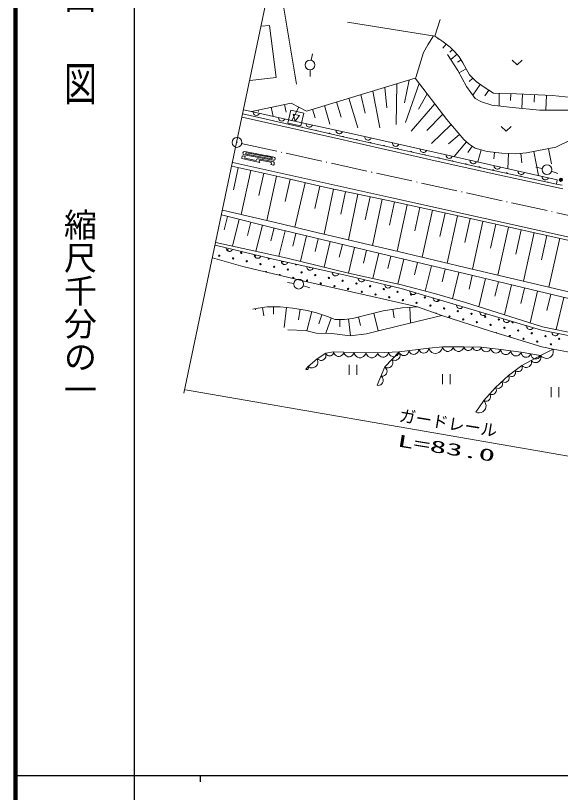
# Model space of a CAD drawing. Units: millimetres, scale not verified. Extents: x 34864 to 674864, y -75440 to 284560.
# Drawn here: x 34864 to 117528, y 106969 to 224782 of the extents above; entities that cross this region are included whole.
import ezdxf
from ezdxf.enums import TextEntityAlignment as Align

# ---------------------------------------------------------------- set-up
doc = ezdxf.new("R2010")
doc.units = ezdxf.units.MM
doc.header["$LTSCALE"] = 1000
doc.linetypes.add('USER4', pattern=[7.000001, 5.508197, -0.688525, 0.114754, -0.688525])
for name, color, linetype, lineweight in [('M-TTL', 2, 'Continuous', 140), ('M-TTL-BAND', 7, 'Continuous', 25), ('S-BGD', 1, 'Continuous', 13), ('S-BGD-HTXT', 6, 'Continuous', 13), ('S-BMK', 3, 'USER4', 13)]:
    doc.layers.add(name, color=color, linetype=linetype, lineweight=lineweight)
doc.styles.add('@ＭＳ ゴシック', font='')
doc.styles.add('ＭＳ ゴシック', font='')
doc.styles.get('@ＭＳ ゴシック').set_extended_font_data('@MS Gothic')
doc.styles.get('ＭＳ ゴシック').set_extended_font_data('MS Gothic')

# ---------------------------------------------------------------- blocks, each defined once
blk = doc.blocks.new('BUHIN2')
at = {"layer": 'S-BGD'}
blk.add_circle((0, 0), 746, dxfattribs=at)
blk = doc.blocks.new('BUHIN3')
at = {"layer": 'S-BGD'}
blk.add_lwpolyline([(-750, 356), (0, -352), (750, 356)], dxfattribs=at)
blk = doc.blocks.new('BUHIN5')
at = {"layer": 'S-BGD'}
for p, q in [((-578, 750), (-578, -750)), ((574, -750), (574, 750))]:
    blk.add_line(p, q, dxfattribs=at)
blk = doc.blocks.new('BUHIN6')
at = {"layer": 'S-BGD'}
for centre, radius in [((0, 0), 250), ((0, 0), 219), ((0, 0), 188), ((0, 0), 156), ((0, 0), 125), ((0, 0), 93.8), ((0, -1), 62.5), ((0, 0), 31.2)]:
    blk.add_circle(centre, radius, dxfattribs=at)
blk = doc.blocks.new('BUHIN7')
at = {"layer": 'S-BGD'}
blk.add_lwpolyline([(488, -109), (424, -213), (344, -295), (227, -381), (107, -416), (-15, -424), (-167, -391), (-274, -331), (-368, -248), (-439, -120), (-476, -11), (-488, 109)], dxfattribs=at)
blk = doc.blocks.new('BUHIN8')
at = {"layer": 'S-BGD'}
blk.add_lwpolyline([(488, -108), (424, -212), (345, -294), (228, -381), (108, -416), (-14, -424), (-166, -391), (-273, -331), (-367, -249), (-439, -121), (-476, -13), (-488, 108)], dxfattribs=at)
blk = doc.blocks.new('BUHIN9')
at = {"layer": 'S-BGD'}
blk.add_lwpolyline([(488, -109), (424, -212), (344, -295), (227, -381), (107, -416), (-15, -424), (-167, -391), (-274, -331), (-368, -248), (-439, -120), (-476, -11), (-488, 109)], dxfattribs=at)
blk = doc.blocks.new('BUHIN10')
at = {"layer": 'S-BGD'}
blk.add_lwpolyline([(488, -110), (424, -213), (344, -295), (227, -381), (106, -416), (-16, -424), (-167, -390), (-274, -330), (-368, -248), (-439, -119), (-476, -11), (-488, 110)], dxfattribs=at)
blk = doc.blocks.new('BUHIN61')
at = {"layer": 'S-BGD'}
blk.add_lwpolyline([(486, -118), (420, -221), (338, -301), (220, -386), (99, -418), (-24, -424), (-174, -387), (-280, -325), (-373, -241), (-441, -111), (-477, -2), (-486, 118)], dxfattribs=at)
blk = doc.blocks.new('BUHIN62')
at = {"layer": 'S-BGD'}
blk.add_lwpolyline([(488, -108), (424, -212), (345, -294), (228, -381), (108, -416), (-15, -424), (-166, -391), (-273, -331), (-368, -249), (-439, -120), (-476, -12), (-488, 108)], dxfattribs=at)
blk = doc.blocks.new('BUHIN63')
at = {"layer": 'S-BGD'}
blk.add_lwpolyline([(487, -114), (422, -217), (341, -298), (223, -384), (103, -417), (-20, -424), (-171, -389), (-277, -328), (-370, -245), (-440, -115), (-477, -7), (-487, 114)], dxfattribs=at)
blk = doc.blocks.new('BUHIN64')
at = {"layer": 'S-BGD'}
blk.add_lwpolyline([(479, -143), (408, -242), (323, -318), (200, -396), (77, -422), (-45, -422), (-194, -378), (-296, -311), (-384, -222), (-446, -89), (-476, 22), (-479, 143)], dxfattribs=at)
blk = doc.blocks.new('BUHIN65')
at = {"layer": 'S-BGD'}
blk.add_lwpolyline([(490, -99), (428, -204), (350, -288), (235, -377), (115, -414), (-7, -425), (-159, -394), (-267, -336), (-363, -255), (-437, -128), (-476, -21), (-490, 99)], dxfattribs=at)
blk = doc.blocks.new('BUHIN132')
at = {"layer": 'S-BGD'}
blk.add_lwpolyline([(-710, -376), (-570, -511), (-412, -605), (-191, -688), (11, -690), (206, -655), (426, -538), (565, -397), (676, -229), (732, 1), (740, 183), (710, 376)], dxfattribs=at)
blk = doc.blocks.new('BUHIN133')
at = {"layer": 'S-BGD'}
blk.add_lwpolyline([(-509, -375), (-384, -464), (-250, -518), (-69, -557), (88, -535), (236, -485), (394, -369), (485, -243), (552, -100), (569, 85), (554, 228), (509, 375)], dxfattribs=at)
blk = doc.blocks.new('BUHIN134')
at = {"layer": 'S-BGD'}
blk.add_lwpolyline([(-496, -458), (-354, -537), (-205, -579), (-8, -599), (156, -558), (307, -488), (461, -346), (544, -201), (598, -41), (594, 157), (562, 307), (496, 458)], dxfattribs=at)
blk = doc.blocks.new('BUHIN135')
at = {"layer": 'S-BGD'}
blk.add_lwpolyline([(-438, -496), (-291, -560), (-142, -586), (53, -585), (209, -529), (349, -445), (485, -291), (550, -142), (587, 20), (564, 213), (517, 356), (438, 496)], dxfattribs=at)
blk = doc.blocks.new('BUHIN137')
at = {"layer": 'S-BGD'}
blk.add_lwpolyline([(-738, 124), (-711, -55), (-647, -214), (-531, -400), (-383, -516), (-219, -601), (10, -639), (193, -613), (370, -552), (541, -414), (651, -284), (738, -124)], dxfattribs=at)
blk = doc.blocks.new('BUHIN138')
at = {"layer": 'S-BGD'}
blk.add_lwpolyline([(-774, 107), (-741, -79), (-669, -243), (-541, -434), (-384, -550), (-210, -634), (30, -667), (220, -634), (403, -565), (578, -415), (687, -277), (774, -107)], dxfattribs=at)
blk = doc.blocks.new('BUHIN139')
at = {"layer": 'S-BGD'}
blk.add_lwpolyline([(-740, 92), (-706, -85), (-635, -240), (-511, -421), (-359, -530), (-192, -607), (37, -636), (218, -602), (392, -534), (556, -389), (659, -255), (740, -92)], dxfattribs=at)
blk = doc.blocks.new('BUHIN140')
at = {"layer": 'S-BGD'}
blk.add_lwpolyline([(-657, 7), (-609, -145), (-532, -273), (-405, -419), (-261, -500), (-108, -550), (96, -553), (251, -505), (396, -428), (526, -285), (602, -157), (657, -7)], dxfattribs=at)
blk = doc.blocks.new('BUHIN141')
at = {"layer": 'S-BGD'}
blk.add_lwpolyline([(-813, 0), (-752, -187), (-654, -345), (-496, -524), (-317, -622), (-126, -683), (126, -683), (317, -622), (496, -524), (654, -345), (748, -187), (813, 0)], dxfattribs=at)
blk = doc.blocks.new('BUHIN143')
at = {"layer": 'S-BGD'}
blk.add_lwpolyline([(-750, -94), (-672, -259), (-563, -394), (-397, -541), (-220, -610), (-37, -644), (195, -615), (364, -537), (518, -426), (643, -243), (711, -86), (750, 94)], dxfattribs=at)
blk = doc.blocks.new('BUHIN144')
at = {"layer": 'S-BGD'}
blk.add_lwpolyline([(-545, -569), (-373, -652), (-197, -690), (35, -699), (223, -639), (394, -546), (563, -370), (648, -195), (700, -4), (681, 227), (633, 399), (545, 569)], dxfattribs=at)
blk = doc.blocks.new('BUHIN145')
at = {"layer": 'S-BGD'}
blk.add_lwpolyline([(-284, -693), (-104, -707), (66, -679), (274, -606), (419, -488), (538, -346), (627, -131), (641, 53), (621, 239), (524, 437), (421, 572), (284, 693)], dxfattribs=at)
blk = doc.blocks.new('BUHIN146')
at = {"layer": 'S-BGD'}
blk.add_lwpolyline([(-805, -31), (-738, -214), (-635, -368), (-471, -539), (-290, -628), (-98, -681), (151, -672), (338, -604), (511, -500), (662, -317), (748, -156), (805, 31)], dxfattribs=at)
blk = doc.blocks.new('BUHIN147')
at = {"layer": 'S-BGD'}
blk.add_lwpolyline([(-901, 5), (-835, -202), (-728, -379), (-553, -578), (-356, -687), (-144, -756), (135, -758), (347, -692), (546, -585), (723, -387), (828, -212), (901, -5)], dxfattribs=at)
blk = doc.blocks.new('BUHIN148')
at = {"layer": 'S-BGD'}
blk.add_lwpolyline([(-779, 29), (-727, -152), (-639, -307), (-494, -485), (-326, -584), (-145, -650), (96, -659), (281, -607), (456, -520), (615, -354), (710, -206), (779, -29)], dxfattribs=at)
blk = doc.blocks.new('BUHIN173')
at = {"layer": 'S-BGD'}
blk.add_circle((0, 0), 22.5, dxfattribs=at)
at = {"layer": 'S-BMK', "linetype": 'Continuous'}
blk.add_circle((0, 0), 746, dxfattribs=at)

msp = doc.modelspace()

# ---------------------------------------------------------------- linework, layer by layer
at = {"layer": 'M-TTL'}
msp.add_line((34864, 284560), (34864, -75440), dxfattribs=at)
at = {"layer": 'M-TTL-BAND'}
for p, q in [((52864, 274560), (52864, -75440)), ((34864, 109560), (573864, 109560)), ((62864, 109560), (62864, 108560))]:
    msp.add_line(p, q, dxfattribs=at)
at = {"layer": 'S-BGD'}
for p, q in [((74837, 230249), (77473, 214364)), ((99273, 224200), (98480, 221653)), ((72125, 223181), (73414, 223252)), ((73414, 223252), (74380, 215382)), ((85215, 223791), (98480, 221653)), ((98273, 221686), (97399, 220331)), ((98480, 221653), (99540, 220925)), ((99010, 221289), (98940, 221186)), ((99540, 220925), (100787, 219986)), ((100164, 220456), (99708, 219851)), ((96726, 219177), (95597, 215381)), ((101149, 219640), (100770, 219244)), ((100787, 219986), (101510, 219294)), ((101510, 219294), (102157, 218540)), ((79702, 218014), (79919, 218990)), ((101941, 216431), (100371, 218878)), ((101833, 218917), (100874, 218095)), ((102449, 218078), (101893, 217726)), ((102157, 218540), (102741, 217616)), ((102741, 217616), (103724, 215802)), ((79539, 216532), (79539, 215532)), ((103294, 214016), (101941, 216431)), ((103233, 216709), (102122, 216108)), ((103724, 215802), (104724, 214756)), ((74380, 215382), (70407, 214939)), ((78993, 210288), (95476, 215279)), ((92729, 214447), (92622, 208245)), ((94561, 215002), (93859, 211544)), ((96080, 214497), (94036, 208540)), ((95476, 215279), (100304, 209027)), ((104224, 215279), (103691, 214769)), ((104724, 214756), (105940, 213940)), ((89066, 213338), (90148, 207774)), ((90898, 213892), (91208, 210778)), ((104572, 212216), (103294, 214016)), ((105332, 214348), (104227, 212701)), ((105940, 213940), (107371, 212986)), ((106655, 213463), (106076, 212593)), ((85403, 212229), (86791, 207774)), ((87235, 212783), (87910, 209954)), ((97287, 212934), (95980, 210602)), ((105526, 211708), (104572, 212216)), ((107371, 212986), (110862, 212925)), ((108244, 212971), (108210, 211057)), ((109989, 212940), (109971, 211908)), ((110862, 212925), (116294, 212678)), ((111767, 212883), (111669, 210707)), ((113578, 212801), (113527, 211666)), ((115389, 212719), (115286, 210447)), ((116294, 212678), (119177, 212371)), ((70656, 210231), (76662, 211513)), ((75661, 211300), (75906, 210152)), ((76662, 211513), (78993, 210288)), ((77828, 210900), (76759, 208868)), ((81741, 211120), (82549, 208304)), ((83572, 211674), (84272, 209363)), ((98493, 211371), (94861, 207244)), ((107125, 211170), (105526, 211708)), ((110234, 210847), (107125, 211170)), ((85737, 206138), (69357, 209897)), ((69481, 210494), (77167, 208777)), ((71657, 210445), (71706, 210215)), ((73659, 210872), (73953, 209495)), ((79909, 210565), (80298, 209282)), ((99700, 209808), (97276, 207362)), ((114326, 210447), (110234, 210847)), ((122173, 210448), (114326, 210447)), ((69250, 209383), (83019, 206265)), ((77167, 208777), (86229, 206775)), ((100304, 209027), (102844, 205979)), ((100939, 208265), (97983, 205359)), ((83019, 206265), (98980, 202644)), ((86229, 206775), (98829, 203960)), ((102209, 206741), (100536, 205347)), ((98943, 203196), (85737, 206138)), ((103262, 205635), (101411, 203381)), ((102844, 205979), (103681, 205291)), ((103681, 205291), (104607, 204664)), ((116838, 204798), (118980, 205869)), ((69631, 204156), (74054, 203326)), ((73732, 203234), (69899, 203953)), ((98829, 203960), (117036, 199871)), ((104144, 204977), (103494, 204018)), ((104607, 204664), (106430, 204155)), ((105519, 204410), (105007, 202573)), ((106430, 204155), (108612, 203916)), ((107521, 204036), (107413, 203046)), ((108612, 203916), (110704, 203797)), ((109658, 203857), (109527, 201558)), ((110704, 203797), (112363, 203946)), ((111534, 203872), (111661, 202461)), ((112363, 203946), (116838, 204798)), ((113482, 204159), (114176, 200513)), ((115719, 204585), (116158, 202277)), ((69183, 203121), (69256, 203514)), ((71926, 202504), (69183, 203121)), ((69256, 203514), (69699, 203431)), ((73962, 202834), (69539, 203664)), ((69650, 203170), (69699, 203431)), ((71358, 202786), (69653, 203169)), ((73695, 203037), (69862, 203757)), ((73876, 202647), (71714, 203053)), ((73553, 202555), (71981, 202850)), ((72916, 203539), (73858, 203363)), ((106474, 201489), (98943, 203196)), ((98980, 202644), (108310, 200555)), ((67683, 201916), (75404, 200223)), ((67803, 202487), (91514, 197215)), ((68648, 201704), (67918, 198373)), ((74019, 202111), (73577, 202194)), ((116918, 199224), (106474, 201489)), ((114744, 201578), (113767, 201787)), ((70578, 201281), (69113, 194596)), ((72508, 200858), (71773, 197504)), ((74439, 200435), (72963, 193704)), ((108310, 200555), (117902, 198489)), ((116180, 201157), (117116, 200806)), ((75404, 200223), (82166, 198645)), ((76531, 199960), (75747, 196600)), ((78785, 199434), (77215, 192706)), ((117036, 199871), (116918, 199224)), ((117779, 199047), (116918, 199224)), ((81039, 198908), (80253, 195539)), ((83091, 198453), (81675, 191649)), ((82166, 198645), (91412, 196721)), ((84940, 198068), (84227, 194642)), ((86789, 197683), (85353, 190783)), ((88638, 197299), (87915, 193824)), ((90487, 196914), (89032, 189917)), ((91514, 197215), (126263, 189553)), ((91412, 196721), (104792, 193787)), ((92368, 196512), (91598, 193003)), ((94279, 196093), (92734, 189046)), ((96191, 195673), (95414, 192132)), ((66125, 194550), (74962, 192355)), ((75140, 193200), (66274, 195253)), ((98102, 195254), (96541, 188136)), ((100014, 194835), (99229, 191257)), ((101925, 194416), (100348, 187224)), ((67008, 194330), (66498, 192276)), ((68776, 193891), (67767, 189829)), ((70543, 193452), (70045, 191445)), ((103836, 193996), (103044, 190383)), ((105763, 193572), (104160, 186316)), ((104792, 193787), (126151, 189069)), ((72311, 193013), (71325, 189045)), ((74078, 192574), (73591, 190614)), ((75775, 192154), (74819, 188275)), ((74962, 192355), (79838, 191153)), ((79934, 192058), (75140, 193200)), ((92913, 189004), (79934, 192058)), ((107705, 193144), (106900, 189502)), ((109646, 192715), (108032, 185404)), ((111588, 192286), (110778, 188617)), ((77400, 191754), (76926, 189830)), ((79025, 191353), (78078, 187511)), ((79838, 191153), (92718, 188097)), ((80758, 190935), (80301, 189008)), ((113530, 191857), (111903, 184493)), ((115472, 191428), (114655, 187732)), ((117413, 190999), (115775, 183581)), ((65154, 189957), (73738, 187866)), ((76090, 187995), (65244, 190385)), ((82598, 190498), (81681, 186633)), ((84438, 190061), (83978, 188124)), ((86278, 189625), (85356, 185738)), ((88118, 189188), (87659, 187256)), ((89958, 188752), (89046, 184908)), ((103087, 186569), (92913, 189004)), ((69353, 186726), (64743, 188015)), ((73738, 187866), (85327, 185296)), ((85396, 185729), (76090, 187995)), ((91798, 188315), (91345, 186404)), ((92718, 188097), (103164, 185590)), ((93763, 187846), (92852, 184052)), ((95852, 187345), (95394, 185437)), ((78658, 184489), (69353, 186726)), ((97941, 186844), (97016, 182988)), ((100030, 186342), (99561, 184385)), ((119195, 182775), (103087, 186569)), ((85327, 185296), (93379, 183412)), ((93412, 183926), (85396, 185729)), ((102119, 185841), (101156, 181824)), ((103164, 185590), (119018, 181805)), ((104155, 185354), (103663, 183294)), ((77084, 184167), (76096, 184319)), ((78537, 183816), (79485, 183500)), ((87849, 182417), (78658, 184489)), ((98426, 182621), (93412, 183926)), ((106137, 184881), (105120, 180623)), ((108119, 184407), (107594, 182209)), ((110100, 183934), (109017, 179398)), ((93379, 183412), (114666, 177058)), ((103130, 181248), (98426, 182621)), ((112082, 183461), (111524, 181124)), ((114064, 182988), (112914, 178174)), ((95824, 180585), (87849, 182417)), ((116046, 182515), (115455, 180040)), ((118027, 182042), (116860, 177150)), ((70845, 180265), (71661, 180416)), ((71253, 180341), (71286, 180163)), ((71661, 180416), (73015, 180631)), ((72338, 180523), (72538, 179265)), ((73015, 180631), (74998, 180631)), ((74007, 180631), (74007, 179514)), ((74998, 180631), (76954, 180394)), ((75976, 180513), (75606, 177451)), ((76954, 180394), (79124, 180072)), ((90656, 180003), (93492, 180475)), ((93492, 180475), (95824, 180585)), ((94658, 180530), (94770, 178143)), ((99540, 179320), (95824, 180585)), ((114825, 177574), (103130, 181248)), ((78039, 180233), (77804, 178653)), ((79822, 179889), (79060, 176973)), ((79124, 180072), (80521, 179707)), ((80521, 179707), (82168, 179122)), ((81344, 179414), (80856, 178039)), ((82168, 179122), (83350, 178692)), ((85971, 178864), (87776, 179294)), ((86874, 179079), (87187, 177764)), ((87776, 179294), (90656, 180003)), ((89216, 179648), (89877, 176962)), ((92074, 180239), (92294, 178919)), ((99540, 179320), (94655, 178115)), ((106780, 176964), (99540, 179320)), ((82759, 178907), (81922, 176605)), ((83350, 178692), (84746, 178713)), ((84048, 178703), (84066, 177563)), ((84746, 178713), (85971, 178864)), ((85359, 178789), (85673, 176227)), ((94655, 178115), (90354, 177080)), ((78860, 177021), (76152, 177128)), ((80493, 176634), (78860, 177021)), ((90354, 177080), (88095, 176522)), ((114681, 174561), (106780, 176964)), ((114666, 177058), (126993, 174560)), ((126872, 175067), (114825, 177574)), ((82848, 176586), (80493, 176634)), ((85623, 176221), (82848, 176586)), ((88095, 176522), (85623, 176221)), ((99627, 174544), (97540, 174329)), ((102878, 174544), (99627, 174544)), ((105505, 174516), (102878, 174544)), ((108464, 174146), (105505, 174516)), ((116397, 174202), (114681, 174561)), ((81913, 173563), (80609, 172745)), ((83101, 173777), (81913, 173563)), ((86216, 173660), (83101, 173777)), ((89822, 173639), (86216, 173660)), ((93043, 173765), (89822, 173639)), ((93043, 173765), (90862, 171487)), ((97540, 174329), (93043, 173765)), ((111560, 173717), (108464, 174146)), ((114513, 173220), (111560, 173717)), ((114513, 173220), (111672, 171714)), ((116397, 174202), (114513, 173220)), ((121278, 173297), (116397, 174202)), ((80609, 172745), (79246, 171558)), ((79246, 171558), (78876, 171149)), ((90862, 171487), (89724, 168713)), ((111672, 171714), (109636, 170215)), ((109636, 170215), (107651, 168385)), ((107651, 168385), (105898, 166400)), ((105898, 166400), (104691, 164629))]:
    msp.add_line(p, q, dxfattribs=at)
for points in [[(78575, 210001), (78148, 208047), (76194, 208473), (76621, 210427)], [(77950, 209600), (77286, 208783), (76973, 209813)]]:
    msp.add_lwpolyline(points, close=True, dxfattribs=at)
for points in [[(97540, 174329), (97643, 174098), (97789, 173907), (98016, 173698), (98259, 173597), (98512, 173544), (98835, 173577), (99072, 173680), (99289, 173829), (99469, 174079), (99568, 174295), (99627, 174544)], [(80609, 172745), (80752, 172626), (80910, 172548), (81127, 172484), (81320, 172496), (81504, 172543), (81706, 172670), (81828, 172815), (81923, 172983), (81960, 173206), (81955, 173380), (81913, 173563)], [(81913, 173563), (81983, 173435), (82075, 173332), (82214, 173222), (82358, 173174), (82505, 173155), (82689, 173188), (82821, 173258), (82939, 173352), (83031, 173504), (83078, 173632), (83101, 173777)], [(114513, 173220), (114696, 173040), (114905, 172915), (115197, 172803), (115463, 172798), (115721, 172843), (116014, 172995), (116198, 173181), (116347, 173402), (116422, 173705), (116435, 173946), (116397, 174202)], [(79246, 171558), (79434, 171446), (79631, 171384), (79895, 171350), (80116, 171399), (80321, 171487), (80532, 171671), (80648, 171862), (80726, 172074), (80728, 172340), (80691, 172541), (80609, 172745)], [(78876, 171149), (78937, 171122), (78999, 171110), (79080, 171109), (79145, 171132), (79204, 171166), (79262, 171230), (79290, 171291), (79306, 171359), (79297, 171439), (79278, 171499), (79246, 171558)], [(104691, 164629), (104940, 164556), (105185, 164545), (105497, 164585), (105737, 164707), (105945, 164870), (106132, 165145), (106207, 165398), (106234, 165666), (106157, 165971), (106053, 166191), (105898, 166400)]]:
    msp.add_lwpolyline(points, dxfattribs=at)
for centre in [(67027, 189196), (69106, 188775), (65776, 188368), (67855, 187946), (69934, 187525), (71185, 188354), (72013, 187103), (74093, 186682), (76172, 186261), (77000, 185010), (78251, 185839), (80330, 185418), (82409, 184996), (79079, 184589), (81158, 184167), (83237, 183746), (84488, 184575), (86567, 184153), (88646, 183732), (85317, 183325), (87396, 182903), (90725, 183311), (92804, 182889), (89475, 182482), (91554, 182060), (93633, 181639), (94883, 182468), (96962, 182046), (95712, 181217), (97791, 180796), (99870, 180375), (100699, 179124), (101949, 179953), (104028, 179532), (106107, 179110), (102778, 178703), (104857, 178281), (106936, 177860), (108186, 178689), (110265, 178267), (109015, 177439), (111094, 177017), (109844, 176188), (111923, 175767), (113173, 176596), (115252, 176174), (117331, 175753), (114002, 175346), (116081, 174924)]:
    msp.add_circle(centre, 99.5, dxfattribs=at)
for centre, radius, start, end in [((76260, 208211), 99.5, 70.83935, 83.3107), ((78331, 207748), 99.5, 47.67165, 106.4784), ((80401, 207286), 99.5, 35.51717, 118.63288), ((82471, 206823), 99.5, 25.78567, 128.36438), ((84542, 206361), 99.5, 17.23984, 136.91021), ((86612, 205898), 99.5, 13.39518, 141.48572), ((88682, 205435), 99.5, 14.23146, 140.64945), ((90752, 204973), 99.5, 15.07395, 139.80696), ((69585, 203910), 250, 79.36765, 259.36761), ((69880, 203855), 100, 79.36765, 259.36761), ((92823, 204510), 99.5, 15.92297, 138.95794), ((94893, 204048), 99.5, 16.77887, 138.10203), ((71657, 202758), 300, 79.11392, 174.7619), ((72105, 202745), 300, 182.74634, 233.27094), ((71953, 202703), 150, 79.36765, 169.36765), ((73713, 203135), 100, 259.36761, 79.36765), ((73821, 202352), 300, 344.58713, 79.56699), ((74008, 203080), 250, 259.36761, 79.36765), ((96963, 203585), 99.5, 17.64203, 137.23888), ((99033, 203123), 99.5, 18.05406, 136.41479), ((101104, 202660), 99.5, 13.89788, 140.57096), ((73528, 202407), 150, 339.76773, 80.16998), ((73375, 202416), 300, 312.29944, 348.25412), ((73863, 202307), 250, 308.53854, 352.01535), ((103174, 202198), 99.5, 9.88817, 144.58067), ((105244, 201735), 99.5, 5.99251, 148.47633), ((107315, 201272), 99.5, 7.53384, 147.99022), ((109385, 200810), 99.5, 15.8619, 139.66216), ((111455, 200347), 99.5, 24.9006, 130.62346), ((113525, 199885), 99.5, 35.19443, 120.32963), ((115596, 199422), 99.5, 48.12954, 107.39453), ((73264, 187932), 99.5, 137.23629, 15.38535), ((75343, 187511), 99.5, 167.61046, 347.38183), ((77422, 187089), 99.5, 190.50392, 324.48837), ((79501, 186668), 99.5, 218.73082, 296.26148), ((72842, 185853), 99.5, 6.03778, 146.92643), ((74921, 185432), 99.5, 320.93076, 192.03345), ((99041, 181625), 99.5, 93.73794, 53.02304), ((101120, 181203), 99.5, 241.95549, 264.80549), ((98620, 179546), 99.5, 37.54903, 104.86458), ((112344, 177846), 99.5, 229.02249, 277.73849), ((107765, 176610), 99.5, 14.97858, 131.1802)]:
    msp.add_arc(centre, radius, start, end, dxfattribs=at)
at = {"layer": 'S-BGD-HTXT'}
for p, q in [((76177, 242631), (60403, 167496)), ((97399, 220331), (96726, 219177)), ((60647, 168044), (141570, 154034))]:
    msp.add_line(p, q, dxfattribs=at)
at = {"layer": 'S-BMK'}
msp.add_line((69101, 205390), (165555, 184196), dxfattribs=at)

# ---------------------------------------------------------------- block references
for name, p in [('BUHIN2', (79539, 217282)), ('BUHIN3', (110957, 217643)), ('BUHIN7', (71403, 210065)), ('BUHIN7', (75245, 209206)), ('BUHIN8', (79432, 208276)), ('BUHIN8', (83963, 207275)), ('BUHIN3', (109286, 207613)), ('BUHIN173', (68448, 205535)), ('BUHIN9', (88329, 206306)), ('BUHIN9', (92529, 205368)), ('BUHIN9', (96729, 204429)), ('BUHIN10', (100649, 203552)), ('BUHIN10', (104291, 202734)), ('BUHIN10', (107932, 201916)), ('BUHIN2', (115478, 201420)), ('BUHIN10', (111574, 201098)), ('BUHIN10', (115215, 200280)), ('BUHIN6', (117585, 199871)), ('BUHIN61', (67300, 189435)), ('BUHIN61', (71592, 188389)), ('BUHIN62', (75669, 187438)), ('BUHIN62', (79532, 186581)), ('BUHIN62', (83395, 185725)), ('BUHIN2', (77825, 184053)), ('BUHIN63', (87340, 184825)), ('BUHIN63', (91366, 183883)), ('BUHIN64', (95153, 182883)), ('BUHIN64', (98700, 181824)), ('BUHIN64', (102248, 180765)), ('BUHIN64', (105796, 179706)), ('BUHIN64', (109344, 178647)), ('BUHIN64', (112892, 177588)), ('BUHIN65', (116720, 176642)), ('BUHIN141', (100440, 174544)), ('BUHIN141', (102065, 174544)), ('BUHIN140', (103535, 174537)), ('BUHIN140', (104848, 174523)), ('BUHIN139', (106244, 174423)), ('BUHIN148', (83880, 173748)), ('BUHIN148', (85438, 173690)), ('BUHIN147', (87118, 173655)), ('BUHIN147', (88920, 173645)), ('BUHIN146', (90627, 173671)), ('BUHIN146', (92237, 173733)), ('BUHIN144', (92498, 173195)), ('BUHIN143', (93792, 173859)), ('BUHIN143', (95291, 174047)), ('BUHIN143', (96791, 174235)), ('BUHIN139', (107724, 174238)), ('BUHIN138', (109238, 174038)), ('BUHIN138', (110786, 173824)), ('BUHIN137', (112298, 173593)), ('BUHIN137', (113774, 173344)), ('BUHIN132', (113802, 172843)), ('BUHIN144', (91407, 172056)), ('BUHIN132', (112382, 172091)), ('BUHIN5', (86040, 171041)), ('BUHIN145', (90578, 170794)), ('BUHIN133', (110145, 170590)), ('BUHIN133', (111163, 171340)), ('BUHIN145', (90009, 169407)), ('BUHIN5', (100203, 169648)), ('BUHIN134', (109140, 169758)), ('BUHIN134', (108147, 168843)), ('BUHIN135', (106336, 166896)), ('BUHIN135', (107212, 167889)), ('BUHIN5', (116689, 167675))]:
    msp.add_blockref(name, p)

# ---------------------------------------------------------------- texts
at = {"layer": 'M-TTL-BAND', "style": '@ＭＳ ゴシック', "width": 1.4}
msp.add_text('平  面  図', height=3666, rotation=270, dxfattribs=at).set_placement((44641, 211035), align=Align.MIDDLE_RIGHT)
at = {"layer": 'M-TTL-BAND', "style": '@ＭＳ ゴシック'}
msp.add_text('縮尺千分の一', height=3666, rotation=270, dxfattribs=at).set_placement((44641, 165591), align=Align.MIDDLE_RIGHT)
at = {"layer": 'S-BGD-HTXT', "style": 'ＭＳ ゴシック'}
msp.add_text('ガードレール', height=1833, rotation=350.8, dxfattribs=at).set_placement((92871, 162737), align=Align.BOTTOM_LEFT)
at = {"layer": 'S-BGD-HTXT', "style": 'ＭＳ ゴシック', "width": 2}
msp.add_text('L=83.0', height=1833, rotation=350.9, dxfattribs=at).set_placement((92588, 158916), align=Align.BOTTOM_LEFT)

doc.saveas('drawing.dxf')
